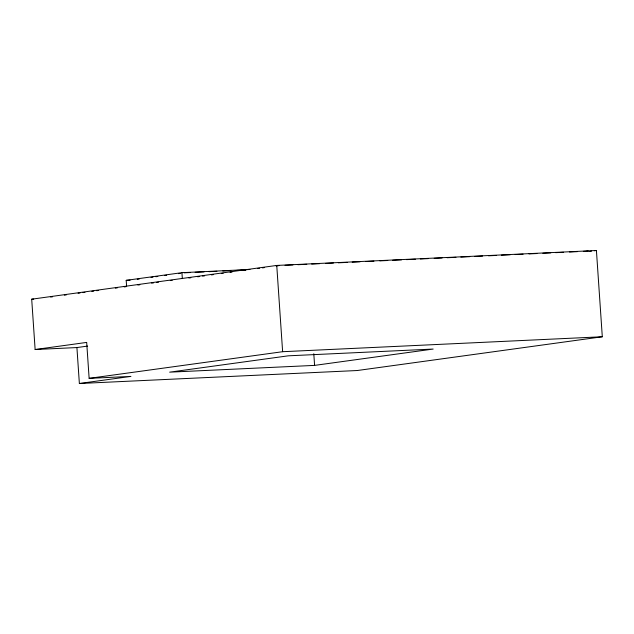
<?xml version="1.0" encoding="UTF-8"?>
<svg xmlns="http://www.w3.org/2000/svg" width="634" height="634" viewBox="0 0 634 634"><rect width="100%" height="100%" fill="white"/><g stroke="black" fill="none" stroke-linecap="round" stroke-linejoin="round"><path stroke-width="0.95" d="M126.586 286.1L126.198 280.347L181.934 272.668L249.954 269.49M137.277 279.301L139.242 279.031M150.987 277.415L152.945 277.145M155.885 276.733L157.842 276.464M164.689 275.521L166.655 275.251M178.4 273.634L180.357 273.365M76.92 347.559L35.132 349.516L31.7 299.193L276.749 265.432L596.42 250.493L602.3 336.765L357.251 370.525L79.369 383.507L76.92 347.559L87.619 346.085M50.633 297.061L52.598 296.791M64.359 295.167L66.324 294.897M78.085 293.273L80.05 293.003M82.991 292.599L84.956 292.329M91.819 291.386L93.777 291.117M96.717 290.713L98.682 290.443M115.348 288.145L117.306 287.876M124.169 286.925L126.134 286.655M137.903 285.038L139.86 284.769M151.629 283.144L153.587 282.875M156.527 282.471L158.492 282.201M170.253 280.577L172.218 280.307M188.884 278.009L190.85 277.74M197.713 276.796L199.67 276.527M202.611 276.123L204.576 275.853M211.439 274.902L213.396 274.633M221.242 273.555L223.208 273.286M230.071 272.343L232.028 272.065M243.797 270.449L245.754 270.179M257.523 268.554L259.48 268.285M262.421 267.881L264.386 267.611M276.155 265.987L279.095 265.583M586.307 251.405L588.273 251.135L583.328 251.365M589.557 251.436L591.514 251.167M594.454 250.763L596.42 250.493M35.132 349.516L86.684 342.415L89.132 378.355L130.921 376.406L79.369 383.507M89.132 378.355L282.629 351.704L602.3 336.765M314.591 365.39L433.173 349.057L288.24 355.825L169.658 372.158L314.591 365.39L313.798 353.732M285.023 265.305L292.924 264.941M297.861 264.711L306.753 264.291M311.69 264.061L319.591 263.696M325.519 263.419L333.421 263.047M338.358 262.817L347.25 262.397M352.187 262.167L360.088 261.802M366.016 261.525L373.917 261.153M379.845 260.875L387.746 260.511M392.692 260.273L401.576 259.861M406.521 259.631L415.405 259.219M420.35 258.981L428.251 258.617M434.179 258.339L442.08 257.967M447.018 257.737L455.909 257.325M460.847 257.095L469.739 256.675M474.676 256.445L482.577 256.073M488.505 255.803L496.406 255.431M501.343 255.201L510.235 254.781M515.173 254.551L523.074 254.186M529.002 253.909L536.903 253.537M542.831 253.259L550.732 252.895M555.669 252.657L563.578 252.292M569.498 252.015L577.408 251.643M184.272 272.826L190.2 272.549M195.145 272.319L204.037 271.899M208.974 271.669L216.883 271.304M222.811 271.027L230.713 270.655M236.641 270.377L244.55 270.013M126.198 280.347L130.136 280.165M31.7 299.193L33.665 299.097M276.749 265.432L282.629 351.704M181.934 272.668L182.323 278.421"/></g></svg>
